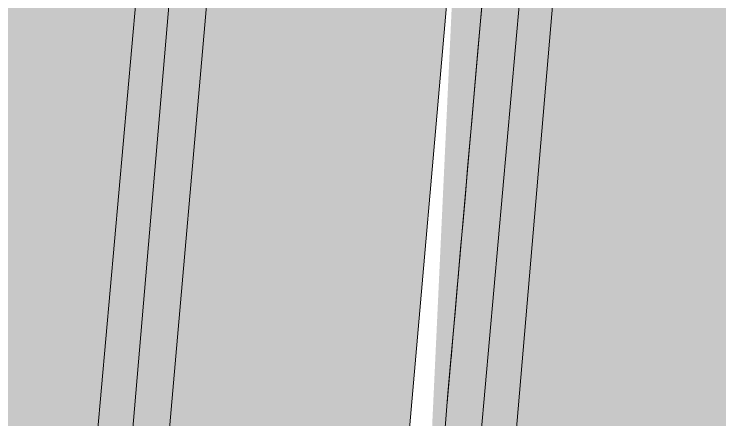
# Model space of a CAD drawing. Header units: metres. Extents: x -4613 to -4328, y -1 to 30.
# Drawn here: x -4548.64241 to -4548.62764, y 16.97536 to 16.98384 of the extents above; entities that cross this region are included whole.
import ezdxf

# ---------------------------------------------------------------- set-up
doc = ezdxf.new("R2010")
doc.units = ezdxf.units.M
doc.layers.add('A-GENM', color=13, linetype='Continuous', lineweight=5)
doc.layers.add('Q-SPCQ', color=91, linetype='Continuous', lineweight=5)

# ---------------------------------------------------------------- blocks, each defined once
blk = doc.blocks.new('Static Line_Sayfa_Metal Deck_Pan Mount - Up to 15 _ pitch - Max 2 Users-1845874-SOUTH WEST')
at = {"layer": 'Q-SPCQ'}
blk.add_hatch(color=256, dxfattribs=at).paths.add_polyline_path([(-4548.637137, 16.940928), (-4548.633098, 16.987086), (-4548.638079, 16.987522), (-4548.642118, 16.941364)])
for p, q in [((-4548.639263, 16.990915), (-4548.640943, 16.971989)), ((-4548.638592, 16.990842), (-4548.640206, 16.97191)), ((-4548.632975, 16.971281), (-4548.631294, 16.990207)), ((-4548.632235, 16.971231), (-4548.630621, 16.990162)), ((-4548.642118, 16.941364), (-4548.638079, 16.987522)), ((-4548.633098, 16.987086), (-4548.637137, 16.940928)), ((-4548.633349, 16.975718), (-4548.632361, 16.987022))]:
    blk.add_line(p, q, dxfattribs=at)
for major_axis, start_param, end_param in [((0.001525, 0.017433), 0.305433, 1.494748), ((0.000654, 0.007471), 5.497787, 7.068583)]:
    blk.add_ellipse((-4548.633732, 16.971353), major_axis=major_axis, ratio=0.000007, start_param=start_param, end_param=end_param, dxfattribs=at)
blk = doc.blocks.new('Gutter 01 - Gutter 01-2642328-SOUTH WEST')
at = {"layer": 'A-GENM'}
blk.add_hatch(color=256, dxfattribs=at).paths.add_polyline_path([(-4532.355571, 16.095007), (-4532.183796, 16.251613), (-4553.002748, 17.338524), (-4553.005394, 17.287835), (-4549.753018, 17.003289), (-4548.641776, 16.945273), (-4548.635301, 16.993425), (-4548.630981, 16.992192), (-4548.633098, 16.987391), (-4548.633123, 16.986801), (-4548.635081, 16.944924), (-4532.381496, 16.09636)])

msp = doc.modelspace()

# ---------------------------------------------------------------- block references
at = {"layer": 'A-GENM'}
msp.add_blockref('Gutter 01 - Gutter 01-2642328-SOUTH WEST', (0, 0), dxfattribs=at)
at = {"layer": 'Q-SPCQ'}
msp.add_blockref('Static Line_Sayfa_Metal Deck_Pan Mount - Up to 15 _ pitch - Max 2 Users-1845874-SOUTH WEST', (0, 0), dxfattribs=at)

doc.saveas('drawing.dxf')
